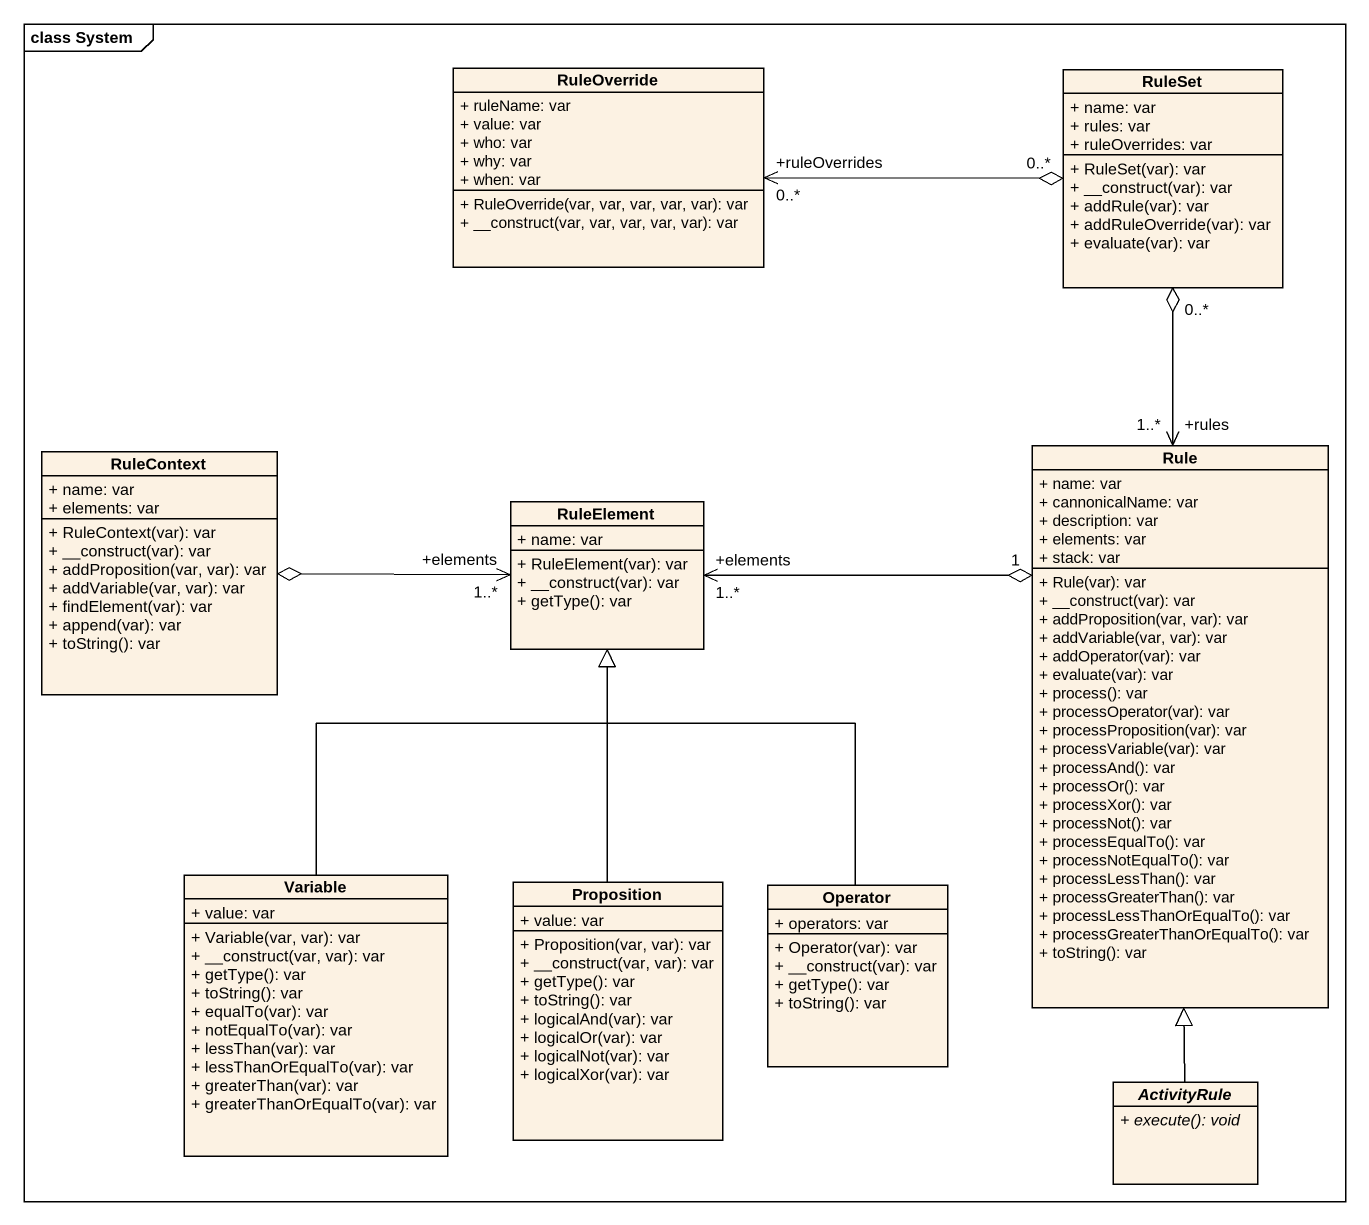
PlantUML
@startuml
mainframe class System
hide circle
hide empty members
skinparam classAttributeIconSize 0
class RuleOverride {
  + ruleName: var
  + value: var
  + who: var
  + why: var
  + when: var
  + RuleOverride(var, var, var, var, var): var
  + __construct(var, var, var, var, var): var
}
class RuleSet {
  + name: var
  + rules: var
  + ruleOverrides: var
  + RuleSet(var): var
  + __construct(var): var
  + addRule(var): var
  + addRuleOverride(var): var
  + evaluate(var): var
}
class RuleContext {
  + name: var
  + elements: var
  + RuleContext(var): var
  + __construct(var): var
  + addProposition(var, var): var
  + addVariable(var, var): var
  + findElement(var): var
  + append(var): var
  + toString(): var
}
class RuleElement {
  + name: var
  + RuleElement(var): var
  + __construct(var): var
  + getType(): var
}
class Rule {
  + name: var
  + cannonicalName: var
  + description: var
  + elements: var
  + stack: var
  + Rule(var): var
  + __construct(var): var
  + addProposition(var, var): var
  + addVariable(var, var): var
  + addOperator(var): var
  + evaluate(var): var
  + process(): var
  + processOperator(var): var
  + processProposition(var): var
  + processVariable(var): var
  + processAnd(): var
  + processOr(): var
  + processXor(): var
  + processNot(): var
  + processEqualTo(): var
  + processNotEqualTo(): var
  + processLessThan(): var
  + processGreaterThan(): var
  + processLessThanOrEqualTo(): var
  + processGreaterThanOrEqualTo(): var
  + toString(): var
}
class Variable {
  + value: var
  + Variable(var, var): var
  + __construct(var, var): var
  + getType(): var
  + toString(): var
  + equalTo(var): var
  + notEqualTo(var): var
  + lessThan(var): var
  + lessThanOrEqualTo(var): var
  + greaterThan(var): var
  + greaterThanOrEqualTo(var): var
}
class Proposition {
  + value: var
  + Proposition(var, var): var
  + __construct(var, var): var
  + getType(): var
  + toString(): var
  + logicalAnd(var): var
  + logicalOr(var): var
  + logicalNot(var): var
  + logicalXor(var): var
}
class Operator {
  + operators: var
  + Operator(var): var
  + __construct(var): var
  + getType(): var
  + toString(): var
}
abstract class ActivityRule {
  {abstract} + execute(): void
}
RuleOverride "+ruleOverrides\n0..*" <-right-o "0..*" RuleSet
RuleElement "+elements\n1..*" <-left-o RuleContext
RuleElement "+elements\n1..*" <-right-o "1" Rule
Rule "+rules\n1..*" <-up-o "0..*" RuleSet
Variable -up-|> RuleElement
Proposition -up-|> RuleElement
Operator -up-|> RuleElement
ActivityRule -up-|> Rule
@enduml
